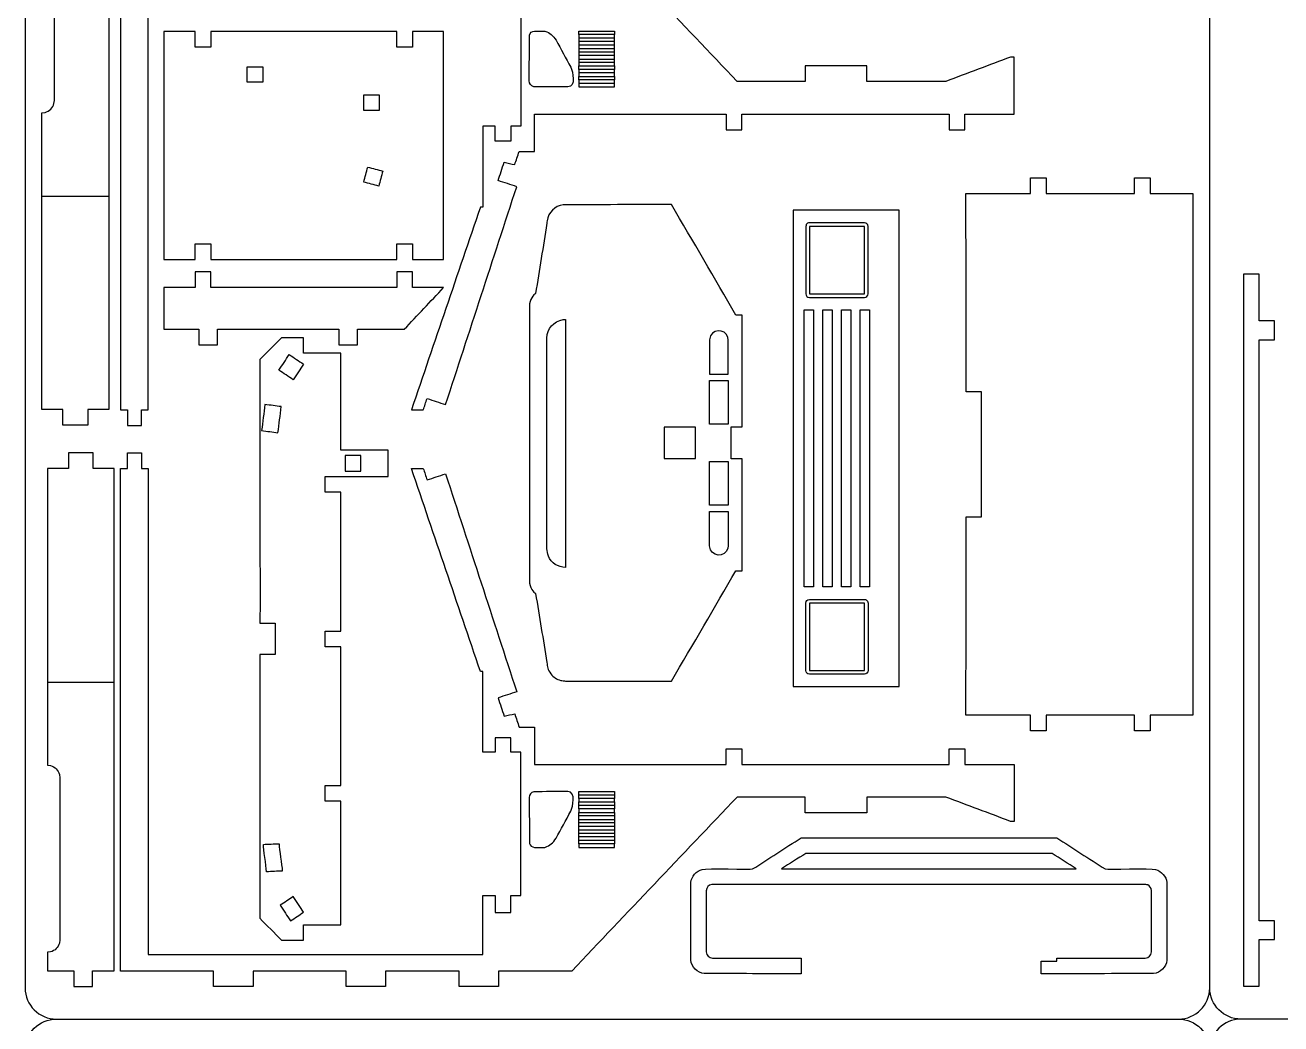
# Model space of a CAD drawing. Extents: x 363 to 933, y 152 to 732.
# Drawn here: x 362.7 to 564.1, y 441.2 to 601.4 of the extents above; entities that cross this region are included whole.
import ezdxf

# ---------------------------------------------------------------- set-up
doc = ezdxf.new("R2010")
doc.units = 0
doc.layers.get('0').update_dxf_attribs({"linetype": 'CONTINUOUS'})

msp = doc.modelspace()

# ---------------------------------------------------------------- linework, layer by layer
at = {"color": 5}
for p, q in [((362.73304, 727.00749), (362.73304, 447.00749)), ((552.73304, 447.00749), (552.73304, 727.00749)), ((552.73304, 447.00749), (552.73304, 727.00749)), ((367.73314, 442.00749), (547.73304, 442.00749)), ((367.73314, 442.00749), (547.73304, 442.00749)), ((737.73294, 442.00749), (557.73304, 442.00749)), ((737.73294, 442.00749), (557.73304, 442.00749))]:
    msp.add_line(p, q, dxfattribs=at)
at = {"color": 3}
for p, q in [((376.148302, 620.318255), (376.148302, 573.988855)), ((367.420602, 589.329755), (367.420602, 615.328855)), ((367.007302, 588.112355), (367.152702, 588.329855)), ((367.152702, 588.329855), (367.268402, 588.564455)), ((367.268402, 588.564455), (367.352502, 588.812155)), ((367.352502, 588.812155), (367.420602, 589.329755)), ((365.420702, 587.329855), (365.938302, 587.398055)), ((365.420702, 573.988855), (365.420702, 587.329855)), ((365.938302, 587.398055), (366.186002, 587.482155)), ((366.186002, 587.482155), (366.420702, 587.597855)), ((366.420702, 587.597855), (366.638202, 587.743155)), ((366.638202, 587.743155), (366.834902, 587.915655)), ((366.834902, 587.915655), (367.007302, 588.112355)), ((440.61714, 585.18879), (440.61714, 585.16459)), ((440.61714, 585.16459), (440.61714, 585.14049)), ((440.61714, 585.14049), (440.61714, 585.11629)), ((440.61714, 585.11629), (440.61714, 585.09209)), ((440.61714, 585.09209), (440.61714, 585.06799)), ((440.61714, 585.06799), (440.61714, 585.04379)), ((440.61714, 585.04379), (440.61714, 585.01959)), ((440.61714, 585.01959), (440.61714, 584.99549)), ((440.61714, 584.99549), (440.61714, 584.97129)), ((440.61714, 584.97129), (440.61714, 584.95859)), ((440.61714, 584.95859), (440.61714, 584.94709)), ((440.61714, 584.94709), (440.61714, 584.92289)), ((440.61714, 584.92289), (440.61714, 584.89879)), ((440.61714, 584.89879), (440.61714, 584.87459)), ((440.61714, 584.87459), (440.61714, 584.85039)), ((440.61714, 584.85039), (440.61714, 584.82629)), ((440.61714, 584.82629), (440.61714, 584.80209)), ((440.61714, 584.80209), (440.61714, 584.77789)), ((440.61714, 584.77789), (440.61714, 584.75379)), ((440.61714, 584.75379), (440.61714, 584.72959)), ((440.61714, 584.72959), (440.61714, 584.70539)), ((440.61714, 584.70539), (440.61714, 584.68129)), ((440.61714, 584.68129), (440.61714, 584.65709)), ((440.61714, 584.65709), (440.61714, 584.63289)), ((440.61714, 584.63289), (440.61714, 584.60879)), ((440.61714, 584.60879), (440.61714, 584.58459)), ((440.61714, 584.58459), (440.61714, 584.56039)), ((440.61714, 584.56039), (440.61714, 584.53619)), ((440.61714, 584.53619), (440.61714, 584.52089)), ((440.61714, 584.52089), (440.61714, 584.51209)), ((440.61714, 584.51209), (440.61714, 584.48789)), ((440.61714, 584.48789), (440.61714, 584.46369)), ((440.61714, 584.46369), (440.61714, 584.43959)), ((440.61714, 584.43959), (440.61714, 584.41539)), ((440.61714, 584.41539), (440.61714, 582.77019)), ((438.11714, 583.64199), (438.10744, 583.64199)), ((438.11714, 582.77019), (438.11714, 583.64199)), ((365.420702, 539.741555), (365.420702, 573.988855)), ((376.148302, 573.988855), (376.148302, 539.741555)), ((560.63834, 561.45159), (558.13844, 561.45159)), ((558.13844, 561.45159), (558.13844, 447.26889)), ((560.63834, 553.95189), (560.63834, 561.45159)), ((477.74664, 536.95849), (477.74664, 554.90759)), ((563.13824, 553.95189), (560.63834, 553.95189)), ((563.13824, 550.95199), (563.13824, 553.95189)), ((560.63834, 457.76849), (560.63834, 550.95199)), ((560.63834, 550.95199), (563.13824, 550.95199)), ((516.15164, 542.56829), (513.64914, 542.56769)), ((368.784602, 539.741555), (365.420702, 539.741555)), ((368.784602, 537.241655), (368.784602, 539.741555)), ((376.148302, 539.741555), (372.784402, 539.741555)), ((372.784402, 539.741555), (372.784402, 537.241655)), ((372.784402, 537.241655), (368.784602, 537.241655)), ((475.99674, 536.90839), (475.99674, 536.95849)), ((475.99674, 536.95849), (477.74664, 536.95849)), ((475.99674, 536.83029), (475.99674, 536.90839)), ((475.99674, 536.75219), (475.99674, 536.83029)), ((475.99674, 536.67399), (475.99674, 536.75219)), ((475.99674, 536.59589), (475.99674, 536.67399)), ((475.99674, 536.51779), (475.99674, 536.59589)), ((475.99674, 536.43969), (475.99674, 536.51779)), ((475.99674, 536.36159), (475.99674, 536.43969)), ((475.99674, 536.28339), (475.99674, 536.36159)), ((475.99674, 536.20529), (475.99674, 536.28339)), ((475.99674, 536.12719), (475.99674, 536.20529)), ((475.99674, 536.04909), (475.99674, 536.12719)), ((475.99674, 535.97089), (475.99674, 536.04909)), ((475.99674, 535.89279), (475.99674, 535.97089)), ((475.99674, 535.81469), (475.99674, 535.89279)), ((475.99674, 535.73659), (475.99674, 535.81469)), ((475.99674, 535.65849), (475.99674, 535.73659)), ((475.99674, 535.58029), (475.99674, 535.65849)), ((475.99674, 535.50219), (475.99674, 535.58029)), ((475.99674, 535.42409), (475.99674, 535.50219)), ((475.99674, 535.34599), (475.99674, 535.42409)), ((475.99674, 535.26789), (475.99674, 535.34599)), ((475.99674, 535.18969), (475.99674, 535.26789)), ((475.99674, 535.11159), (475.99674, 535.18969)), ((475.99674, 535.03349), (475.99674, 535.11159)), ((475.99674, 534.95539), (475.99674, 535.03349)), ((475.99674, 534.87729), (475.99674, 534.95539)), ((475.99674, 534.79909), (475.99674, 534.87729)), ((475.99674, 534.72099), (475.99674, 534.79909)), ((475.99674, 534.64289), (475.99674, 534.72099)), ((475.99674, 534.56479), (475.99674, 534.64289)), ((475.99674, 534.48669), (475.99674, 534.56479)), ((475.99674, 534.40859), (475.99674, 534.48669)), ((475.99674, 534.40849), (475.99674, 534.40859)), ((475.99674, 531.90869), (475.99674, 534.40849)), ((373.67384, 532.80499), (369.67404, 532.80499)), ((369.67404, 532.80499), (369.67404, 530.30509)), ((373.67384, 530.30509), (373.67384, 532.80499)), ((475.99674, 531.85849), (475.99674, 531.90869)), ((477.74664, 531.85849), (475.99674, 531.85849)), ((477.74664, 513.90949), (477.74664, 531.85849)), ((369.67404, 530.30509), (366.31014, 530.30509)), ((366.31014, 530.30509), (366.31014, 496.05779)), ((377.03774, 530.30509), (373.67384, 530.30509)), ((377.03774, 496.05779), (377.03774, 530.30509)), ((513.64894, 522.57049), (516.15164, 522.56919)), ((366.31014, 496.05779), (366.31014, 482.71679)), ((377.03774, 449.72839), (377.03774, 496.05779)), ((438.11714, 486.34079), (438.10744, 486.34079)), ((438.11714, 487.12199), (438.11714, 486.34079)), ((440.61704, 486.34079), (440.61704, 487.12189)), ((440.61704, 486.31659), (440.61704, 486.34079)), ((440.61704, 486.29249), (440.61704, 486.31659)), ((440.61704, 486.26829), (440.61704, 486.29249)), ((440.61704, 486.24649), (440.61704, 486.26829)), ((440.61704, 486.24409), (440.61704, 486.24649)), ((440.61704, 486.21999), (440.61704, 486.24409)), ((440.61704, 486.19579), (440.61704, 486.21999)), ((440.61704, 486.17159), (440.61704, 486.19579)), ((440.61704, 486.14739), (440.61704, 486.17159)), ((440.61704, 486.12329), (440.61704, 486.14739)), ((440.61704, 486.09909), (440.61704, 486.12329)), ((440.61704, 486.07489), (440.61704, 486.09909)), ((440.61704, 486.05079), (440.61704, 486.07489)), ((440.61704, 486.02659), (440.61704, 486.05079)), ((440.61704, 486.00239), (440.61704, 486.02659)), ((440.61704, 485.97829), (440.61704, 486.00239)), ((440.61704, 485.95409), (440.61704, 485.97829)), ((440.61704, 485.92989), (440.61704, 485.95409)), ((440.61704, 485.90579), (440.61704, 485.92989)), ((440.61704, 485.88159), (440.61704, 485.90579)), ((440.61704, 485.85739), (440.61704, 485.88159)), ((440.61704, 485.83329), (440.61704, 485.85739)), ((440.61704, 485.80909), (440.61704, 485.83329)), ((440.61704, 485.80889), (440.61704, 485.80909)), ((440.61704, 485.78489), (440.61704, 485.80889)), ((440.61704, 485.76069), (440.61704, 485.78489)), ((440.61704, 485.73659), (440.61704, 485.76069)), ((440.61704, 485.71239), (440.61704, 485.73659)), ((440.61704, 485.68819), (440.61704, 485.71239)), ((440.61704, 485.66409), (440.61704, 485.68819)), ((440.61704, 485.63989), (440.61704, 485.66409)), ((440.61704, 485.61569), (440.61704, 485.63989)), ((440.61704, 485.59159), (440.61704, 485.61569)), ((440.61714, 484.79399), (440.61704, 485.59159)), ((366.31014, 482.71679), (366.82774, 482.64859)), ((366.82774, 482.64859), (367.07544, 482.56449)), ((367.07544, 482.56449), (367.31014, 482.44879)), ((367.31014, 482.44879), (367.52764, 482.30349)), ((367.52764, 482.30349), (367.72434, 482.13099)), ((367.72434, 482.13099), (367.89674, 481.93429)), ((367.89674, 481.93429), (368.04214, 481.71679)), ((368.04214, 481.71679), (368.15784, 481.48219)), ((368.15784, 481.48219), (368.24194, 481.23449)), ((368.24194, 481.23449), (368.31004, 480.71689)), ((368.31004, 480.71689), (368.31004, 454.71779)), ((440.61714, 461.81619), (442.22824, 461.81629)), ((440.61714, 460.86079), (440.61714, 461.81619)), ((438.10734, 459.89119), (438.11714, 459.89119)), ((438.11714, 459.89119), (438.11714, 459.11009)), ((440.61714, 460.85379), (440.61714, 460.86079)), ((440.61714, 460.82369), (440.61714, 460.85379)), ((440.61714, 460.79359), (440.61714, 460.82369)), ((440.61714, 460.76359), (440.61714, 460.79359)), ((440.61714, 460.73349), (440.61714, 460.76359)), ((440.61714, 460.70339), (440.61714, 460.73349)), ((440.61714, 460.67329), (440.61714, 460.70339)), ((440.61714, 460.64329), (440.61714, 460.67329)), ((440.61714, 460.61319), (440.61714, 460.64329)), ((440.61714, 460.58309), (440.61714, 460.61319)), ((440.61714, 460.55299), (440.61714, 460.58309)), ((440.61714, 460.52289), (440.61714, 460.55299)), ((440.61714, 460.49289), (440.61714, 460.52289)), ((440.61714, 460.46279), (440.61714, 460.49289)), ((440.61714, 460.43269), (440.61714, 460.46279)), ((440.61714, 460.42309), (440.61714, 460.43269)), ((440.61714, 460.40259), (440.61714, 460.42309)), ((440.61714, 460.37259), (440.61714, 460.40259)), ((440.61714, 460.34249), (440.61714, 460.37259)), ((440.61714, 460.31239), (440.61714, 460.34249)), ((440.61714, 460.28229), (440.61714, 460.31239)), ((440.61714, 460.25219), (440.61714, 460.28229)), ((440.61714, 460.22219), (440.61714, 460.25219)), ((440.61714, 460.19209), (440.61714, 460.22219)), ((440.61714, 460.16199), (440.61714, 460.19209)), ((440.61714, 460.13189), (440.61714, 460.16199)), ((440.61714, 460.10189), (440.61714, 460.13189)), ((440.61714, 460.07179), (440.61714, 460.10189)), ((440.61714, 460.04169), (440.61714, 460.07179)), ((440.61714, 460.01159), (440.61714, 460.04169)), ((440.61714, 459.98549), (440.61714, 460.01159)), ((440.61714, 459.98149), (440.61714, 459.98549)), ((440.61714, 459.95149), (440.61714, 459.98149)), ((440.61714, 459.92139), (440.61714, 459.95149)), ((440.61714, 459.89129), (440.61714, 459.92139)), ((440.61714, 459.11009), (440.61714, 459.89129)), ((563.13824, 457.76849), (560.63834, 457.76849)), ((563.13824, 454.76859), (563.13824, 457.76849)), ((367.72434, 453.30369), (367.52764, 453.13119)), ((367.89674, 453.50029), (367.72434, 453.30369)), ((368.04214, 453.71789), (367.89674, 453.50029)), ((368.15784, 453.95249), (368.04214, 453.71789)), ((368.24194, 454.20019), (368.15784, 453.95249)), ((368.31004, 454.71779), (368.24194, 454.20019)), ((560.63834, 447.26889), (560.63834, 454.76859)), ((560.63834, 454.76859), (563.13824, 454.76859)), ((366.82774, 452.78599), (366.31014, 452.71789)), ((366.31014, 452.71789), (366.31014, 449.72839)), ((367.07544, 452.87009), (366.82774, 452.78599)), ((367.31014, 452.98579), (367.07544, 452.87009)), ((367.52764, 453.13119), (367.31014, 452.98579)), ((366.31014, 449.72839), (370.53794, 449.72839)), ((370.53794, 449.72839), (370.53794, 447.22849)), ((373.53784, 449.72839), (377.03774, 449.72839)), ((373.53784, 447.22849), (373.53784, 449.72839)), ((370.53794, 447.22849), (373.53784, 447.22849)), ((558.13844, 447.26889), (560.63834, 447.26889))]:
    msp.add_line(p, q, dxfattribs=at)
at = {"color": 0}
for p, q in [((365.420702, 573.988855), (376.148302, 573.988855)), ((366.31014, 496.05779), (377.03774, 496.05779))]:
    msp.add_line(p, q, dxfattribs=at)
at = {"color": 7}
for p, q in [((470.25394, 536.90759), (465.25394, 536.90759)), ((465.25394, 536.90759), (465.25394, 531.90759)), ((470.25394, 531.90759), (470.25394, 536.90759)), ((465.25394, 531.90759), (470.25394, 531.90759))]:
    msp.add_line(p, q, dxfattribs=at)
at = {"color": 3}
for points in [[(378.03764, 620.26339), (378.03764, 593.40149), (378.03764, 566.53959), (378.03774, 539.67769)], [(476.91954, 592.37229), (468.08714, 601.66939), (459.25464, 610.96639), (450.42234, 620.26349)], [(382.49254, 539.67769), (382.49244, 565.66539), (382.49254, 591.65309), (382.49254, 617.64069)], [(442.22824, 608.16649), (442.22814, 600.50729), (442.22824, 592.84809), (442.22824, 585.18879)], [(390.00154, 600.35179), (388.33494, 600.35179), (386.66834, 600.35179), (385.00174, 600.35179)], [(385.00174, 600.35179), (385.00174, 588.17129), (385.00174, 575.99079), (385.00174, 563.81029)], [(390.00154, 597.85189), (390.00154, 598.68519), (390.00154, 599.51849), (390.00154, 600.35179)], [(422.35084, 600.35179), (412.40104, 600.35179), (402.45124, 600.35179), (392.50144, 600.35179)], [(392.50144, 600.35179), (392.50144, 599.51849), (392.50144, 598.68519), (392.50144, 597.85189)], [(422.35084, 597.85189), (422.35084, 598.68519), (422.35084, 599.51849), (422.35084, 600.35179)], [(429.85044, 600.35179), (428.18384, 600.35179), (426.51734, 600.35179), (424.85074, 600.35179)], [(424.85074, 600.35179), (424.85074, 599.51849), (424.85074, 598.68519), (424.85074, 597.85189)], [(429.85044, 563.81029), (429.85044, 575.99079), (429.85044, 588.17129), (429.85044, 600.35179)], [(392.50144, 597.85189), (391.66814, 597.85189), (390.83484, 597.85189), (390.00154, 597.85189)], [(424.85074, 597.85189), (424.01744, 597.85189), (423.18414, 597.85189), (422.35084, 597.85189)], [(520.80474, 596.27329), (517.33734, 594.97299), (513.86984, 593.67259), (510.40234, 592.37229)], [(521.38704, 596.27329), (521.19294, 596.27329), (520.99884, 596.27339), (520.80474, 596.27329)], [(521.38724, 587.12859), (521.38714, 590.17689), (521.38704, 593.22509), (521.38704, 596.27329)], [(497.76204, 594.88209), (494.45304, 594.88199), (491.14424, 594.88209), (487.83524, 594.88199)], [(487.83524, 594.88199), (487.83524, 594.04549), (487.83524, 593.20879), (487.83524, 592.37229)], [(497.76204, 592.37229), (497.76204, 593.20889), (497.76194, 594.04549), (497.76204, 594.88209)], [(487.83524, 592.37229), (484.19684, 592.37229), (480.55804, 592.37229), (476.91954, 592.37229)], [(510.40234, 592.37229), (506.18904, 592.37229), (501.97554, 592.37239), (497.76204, 592.37229)], [(444.45334, 587.12839), (454.69824, 587.12839), (464.94324, 587.12849), (475.18804, 587.12839)], [(444.45334, 581.13849), (444.45334, 583.13519), (444.45334, 585.13179), (444.45334, 587.12839)], [(475.18804, 587.12839), (475.18804, 586.29509), (475.18804, 585.46189), (475.18804, 584.62859)], [(477.69774, 584.62859), (477.69774, 585.46189), (477.69774, 586.29519), (477.69774, 587.12849)], [(477.69774, 587.12849), (488.77194, 587.12849), (499.84634, 587.12839), (510.92064, 587.12839)], [(510.92064, 587.12839), (510.92064, 586.29509), (510.92064, 585.46189), (510.92074, 584.62859)], [(513.43034, 584.62859), (513.43044, 585.46189), (513.43044, 586.29519), (513.43054, 587.12859)], [(513.43054, 587.12859), (516.08274, 587.12849), (518.73504, 587.12859), (521.38724, 587.12859)], [(436.13284, 585.18879), (436.13284, 580.86409), (436.13274, 576.53949), (436.13284, 572.21479)], [(438.10734, 585.18889), (437.44914, 585.18879), (436.79104, 585.18879), (436.13284, 585.18879)], [(438.10744, 583.64199), (438.10744, 584.15759), (438.10734, 584.67319), (438.10734, 585.18889)], [(442.22824, 585.18879), (441.69124, 585.18889), (441.15414, 585.18879), (440.61714, 585.18879)], [(475.18804, 584.62859), (476.02454, 584.62859), (476.86124, 584.62859), (477.69774, 584.62859)], [(510.92074, 584.62859), (511.75724, 584.62859), (512.59384, 584.62859), (513.43034, 584.62859)], [(440.61714, 582.77019), (439.78374, 582.77019), (438.95044, 582.77019), (438.11714, 582.77019)], [(441.26474, 579.02069), (441.49824, 579.72659), (441.73174, 580.43259), (441.96524, 581.13859)], [(441.96524, 581.13859), (442.79464, 581.13859), (443.62394, 581.13849), (444.45334, 581.13849)], [(438.59714, 576.46209), (438.91684, 577.44179), (439.23644, 578.42139), (439.55604, 579.40119)], [(439.55604, 579.40119), (440.12554, 579.27429), (440.69524, 579.14749), (441.26474, 579.02069)], [(441.58834, 575.48629), (440.59124, 575.81159), (439.59424, 576.13679), (438.59714, 576.46209)], [(523.99704, 574.41329), (523.99704, 575.24659), (523.99704, 576.07989), (523.99704, 576.91319)], [(523.99704, 576.91319), (524.83034, 576.91319), (525.66364, 576.91319), (526.49694, 576.91319)], [(526.49694, 576.91319), (526.49694, 576.07989), (526.49694, 575.24659), (526.49694, 574.41329)], [(540.68404, 574.41329), (540.68404, 575.24659), (540.68404, 576.07989), (540.68404, 576.91319)], [(540.68404, 576.91319), (541.51734, 576.91319), (542.35064, 576.91319), (543.18394, 576.91319)], [(543.18394, 576.91319), (543.18394, 576.07989), (543.18394, 575.24659), (543.18394, 574.41329)], [(430.17884, 540.54589), (433.98194, 552.19259), (437.78524, 563.83949), (441.58834, 575.48629)], [(513.63734, 574.41169), (517.09054, 574.41219), (520.54384, 574.41279), (523.99704, 574.41329)], [(513.64914, 542.56769), (513.64764, 552.76709), (513.64384, 563.17229), (513.63734, 574.41169)], [(526.49694, 574.41329), (531.22594, 574.41329), (535.95504, 574.41329), (540.68404, 574.41329)], [(543.18394, 574.41329), (545.46514, 574.41329), (547.74634, 574.41329), (550.02754, 574.41329)], [(550.02754, 574.41329), (550.02754, 546.52049), (550.02744, 518.62779), (550.02744, 490.73499)], [(435.74674, 572.21479), (432.06124, 561.36909), (428.37594, 550.52349), (424.69044, 539.67779)], [(436.13284, 572.21479), (436.00404, 572.21489), (435.87544, 572.21479), (435.74674, 572.21479)], [(449.03314, 572.59069), (447.69984, 572.41519), (446.62624, 571.34119), (446.45054, 570.00799)], [(466.41274, 572.61629), (460.61954, 572.60779), (454.82634, 572.59919), (449.03314, 572.59069)], [(476.74664, 554.90759), (473.30214, 560.81049), (469.85734, 566.71339), (466.41274, 572.61629)], [(446.45054, 570.00799), (446.44194, 569.87749), (446.43344, 569.74699), (446.42484, 569.61649)], [(485.92734, 571.73209), (485.92734, 546.26019), (485.92734, 520.78839), (485.92734, 495.31649)], [(502.91544, 571.73209), (497.25264, 571.73209), (491.59004, 571.73209), (485.92734, 571.73209)], [(502.91544, 495.31649), (502.91544, 520.78839), (502.91544, 546.26019), (502.91544, 571.73209)], [(446.42484, 569.61649), (445.81924, 565.86889), (445.21374, 562.12139), (444.60814, 558.37379)], [(390.00154, 563.81029), (390.00154, 564.64359), (390.00154, 565.47679), (390.00154, 566.31009)], [(390.00154, 566.31009), (390.83484, 566.31009), (391.66804, 566.31009), (392.50134, 566.31009)], [(392.50134, 566.31009), (392.50134, 565.47679), (392.50134, 564.64359), (392.50134, 563.81029)], [(422.35084, 563.81029), (422.35084, 564.64359), (422.35084, 565.47679), (422.35084, 566.31009)], [(422.35084, 566.31009), (423.18414, 566.31009), (424.01744, 566.31009), (424.85074, 566.31009)], [(424.85074, 566.31009), (424.85074, 565.47679), (424.85074, 564.64359), (424.85074, 563.81029)], [(385.00174, 563.81029), (386.66834, 563.81029), (388.33494, 563.81029), (390.00154, 563.81029)], [(392.50134, 563.81029), (402.45114, 563.81029), (412.40104, 563.81029), (422.35084, 563.81029)], [(424.85074, 563.81029), (426.51734, 563.81029), (428.18384, 563.81029), (429.85044, 563.81029)], [(392.50114, 561.81029), (391.66784, 561.81029), (390.83454, 561.81029), (390.00124, 561.81029)], [(390.00124, 561.81029), (390.00124, 560.97699), (390.00124, 560.14369), (390.00124, 559.31039)], [(392.50114, 559.31039), (392.50114, 560.14369), (392.50114, 560.97699), (392.50114, 561.81029)], [(424.85044, 561.81029), (424.01714, 561.81029), (423.18384, 561.81029), (422.35054, 561.81029)], [(422.35054, 561.81029), (422.35054, 560.97699), (422.35054, 560.14369), (422.35054, 559.31039)], [(424.85044, 559.31039), (424.85044, 560.14369), (424.85044, 560.97699), (424.85044, 561.81029)], [(390.00124, 559.31039), (388.33464, 559.31039), (386.66804, 559.31039), (385.00144, 559.31039)], [(385.00144, 559.31039), (385.00144, 557.07849), (385.00144, 554.84669), (385.00144, 552.61479)], [(422.35054, 559.31039), (412.40074, 559.31039), (402.45094, 559.31039), (392.50114, 559.31039)], [(423.54714, 552.61479), (425.64824, 554.84669), (427.74934, 557.07849), (429.85044, 559.31039)], [(429.85044, 559.31039), (428.18374, 559.31039), (426.51714, 559.31039), (424.85044, 559.31039)], [(444.60814, 558.37379), (444.60794, 558.37349), (443.75604, 557.73769), (443.65114, 556.71629)], [(443.65114, 556.71629), (443.65144, 541.77199), (443.65184, 526.82759), (443.65214, 511.88329)], [(477.74664, 554.90759), (477.41344, 554.90759), (477.07994, 554.90759), (476.74664, 554.90759)], [(385.00144, 552.61479), (386.86644, 552.61479), (388.73154, 552.61479), (390.59654, 552.61479)], [(390.59654, 552.61479), (390.59654, 551.78149), (390.59654, 550.94829), (390.59654, 550.11499)], [(393.59634, 550.11499), (393.59634, 550.94829), (393.59634, 551.78149), (393.59634, 552.61479)], [(393.59634, 552.61479), (400.08364, 552.61479), (406.57104, 552.61479), (413.05834, 552.61479)], [(413.05834, 552.61479), (413.05834, 551.78149), (413.05834, 550.94829), (413.05834, 550.11499)], [(416.05814, 550.11499), (416.05814, 550.94829), (416.05814, 551.78149), (416.05814, 552.61479)], [(416.05814, 552.61479), (418.55444, 552.61479), (421.05084, 552.61479), (423.54714, 552.61479)], [(390.59654, 550.11499), (391.59644, 550.11499), (392.59644, 550.11499), (393.59634, 550.11499)], [(403.87954, 551.27359), (402.71234, 550.10919), (401.54524, 548.94469), (400.37814, 547.78029)], [(407.36574, 551.27359), (406.20364, 551.27359), (405.04154, 551.27359), (403.87954, 551.27359)], [(407.36574, 548.79559), (407.36574, 549.62159), (407.36574, 550.44759), (407.36574, 551.27359)], [(413.05834, 550.11499), (414.05824, 550.11499), (415.05824, 550.11499), (416.05814, 550.11499)], [(413.37524, 548.79559), (411.37204, 548.79559), (409.36884, 548.79559), (407.36574, 548.79559)], [(413.37524, 533.23489), (413.37524, 538.55509), (413.37524, 543.47539), (413.37524, 548.79559)], [(400.37814, 547.78029), (400.38924, 534.35659), (400.40034, 520.93279), (400.41154, 507.50909)], [(516.15164, 522.56919), (516.15164, 529.23559), (516.15164, 535.90189), (516.15164, 542.56829)], [(426.59584, 539.67779), (426.79604, 540.29159), (426.99634, 540.90519), (427.19654, 541.51889)], [(427.19654, 541.51889), (428.19074, 541.19459), (429.18474, 540.87019), (430.17884, 540.54589)], [(378.03774, 539.67769), (378.40894, 539.67769), (378.78014, 539.67769), (379.15134, 539.67779)], [(379.15134, 539.67779), (379.15134, 538.84119), (379.15144, 538.00459), (379.15144, 537.16799)], [(381.37884, 537.16809), (381.37884, 538.00459), (381.37884, 538.84129), (381.37884, 539.67779)], [(381.37884, 539.67779), (381.75014, 539.67779), (382.12124, 539.67769), (382.49254, 539.67769)], [(424.69044, 539.67779), (425.32554, 539.67779), (425.96074, 539.67779), (426.59584, 539.67779)], [(379.15144, 537.16799), (379.89394, 537.16799), (380.63634, 537.16799), (381.37884, 537.16809)], [(379.15134, 530.30499), (379.15134, 531.14159), (379.15144, 531.97819), (379.15144, 532.81479)], [(379.15144, 532.81479), (379.89394, 532.81479), (380.63634, 532.81479), (381.37884, 532.81469)], [(381.37884, 532.81469), (381.37884, 531.97819), (381.37884, 531.14149), (381.37884, 530.30499)], [(420.98814, 533.23489), (418.45054, 533.23489), (415.91284, 533.23489), (413.37524, 533.23489)], [(420.98814, 529.00179), (420.98814, 530.27949), (420.98814, 531.95719), (420.98814, 533.23489)], [(378.03764, 449.71939), (378.03764, 476.58129), (378.03764, 503.44319), (378.03774, 530.30509)], [(378.03774, 530.30509), (378.40894, 530.30509), (378.78014, 530.30509), (379.15134, 530.30499)], [(381.37884, 530.30499), (381.75014, 530.30499), (382.12124, 530.30509), (382.49254, 530.30509)], [(382.49254, 530.30509), (382.49244, 504.31739), (382.49254, 478.32969), (382.49254, 452.34209)], [(435.74674, 497.76799), (432.06124, 508.61369), (428.37594, 519.45929), (424.69044, 530.30499)], [(424.69044, 530.30499), (425.32554, 530.30499), (425.96074, 530.30499), (426.59584, 530.30499)], [(426.59584, 530.30499), (426.79604, 529.69119), (426.99634, 529.07759), (427.19654, 528.46389)], [(410.86564, 526.49209), (410.86564, 527.32869), (410.86564, 528.16519), (410.86564, 529.00179)], [(410.86564, 529.00179), (414.23984, 529.00179), (417.61394, 529.00179), (420.98814, 529.00179)], [(427.19654, 528.46389), (428.19074, 528.78819), (429.18474, 529.11259), (430.17884, 529.43689)], [(430.17884, 529.43689), (433.98194, 517.79019), (437.78524, 506.14329), (441.58834, 494.49649)], [(413.37524, 526.49209), (412.53864, 526.49209), (411.70224, 526.49209), (410.86564, 526.49209)], [(413.37524, 504.22559), (413.37524, 511.64779), (413.37524, 519.06989), (413.37524, 526.49209)], [(513.63734, 490.73659), (513.64344, 501.97249), (513.64734, 512.37469), (513.64894, 522.57049)], [(466.41274, 496.20079), (469.85734, 502.10369), (473.30214, 508.00659), (476.74664, 513.90949)], [(476.74664, 513.90949), (477.07994, 513.90949), (477.41344, 513.90949), (477.74664, 513.90949)], [(443.65214, 511.88329), (443.75714, 510.86189), (444.60854, 510.22659), (444.60874, 510.22629)], [(444.60874, 510.22629), (445.21414, 506.55109), (445.81944, 502.87579), (446.42484, 499.20059)], [(400.41154, 507.50909), (400.39944, 506.83289), (400.38724, 506.15669), (400.37514, 505.48049)], [(400.37514, 505.48049), (401.20134, 505.48049), (402.02744, 505.48049), (402.85374, 505.48049)], [(402.85374, 505.48049), (402.85374, 503.80729), (402.85374, 502.13419), (402.85374, 500.46099)], [(410.86564, 501.71589), (410.86564, 502.55249), (410.86564, 503.38899), (410.86564, 504.22559)], [(410.86564, 504.22559), (411.70224, 504.22559), (412.53864, 504.22559), (413.37524, 504.22559)], [(413.37524, 501.71589), (412.53864, 501.71589), (411.70224, 501.71589), (410.86564, 501.71589)], [(413.37524, 479.44919), (413.37524, 486.87139), (413.37524, 494.29369), (413.37524, 501.71589)], [(400.37514, 500.46099), (400.37124, 486.36469), (400.36744, 472.26849), (400.36354, 458.17219)], [(402.85374, 500.46099), (402.02744, 500.46099), (401.20134, 500.46099), (400.37514, 500.46099)], [(436.13284, 497.76799), (436.00404, 497.76789), (435.87544, 497.76799), (435.74674, 497.76799)], [(436.13284, 484.79399), (436.13284, 489.11869), (436.13274, 493.44329), (436.13284, 497.76799)], [(446.42484, 499.20059), (446.50494, 498.50329), (446.54134, 498.03029), (447.04474, 497.37439)], [(447.04474, 497.37439), (447.48834, 496.79639), (447.98934, 496.52659), (448.64834, 496.30299)], [(448.64834, 496.30299), (448.90714, 496.26889), (449.16594, 496.23489), (449.42474, 496.20079)], [(449.42474, 496.20079), (455.08744, 496.20079), (460.75004, 496.20079), (466.41274, 496.20079)], [(441.58834, 494.49649), (440.59124, 494.17119), (439.59424, 493.84599), (438.59714, 493.52069)], [(438.59714, 493.52069), (438.91684, 492.54099), (439.23644, 491.56139), (439.55604, 490.58159)], [(485.92734, 495.31649), (491.59004, 495.31649), (497.25264, 495.31649), (502.91544, 495.31649)], [(439.55604, 490.58159), (440.12554, 490.70849), (440.69524, 490.83529), (441.26474, 490.96209)], [(441.26474, 490.96209), (441.49824, 490.25619), (441.73174, 489.55019), (441.96524, 488.84419)], [(523.99704, 490.73499), (520.54384, 490.73549), (517.09054, 490.73609), (513.63734, 490.73659)], [(523.99704, 488.23509), (523.99704, 489.06839), (523.99704, 489.90169), (523.99704, 490.73499)], [(540.68404, 490.73499), (535.95504, 490.73499), (531.22594, 490.73499), (526.49694, 490.73499)], [(526.49694, 490.73499), (526.49694, 489.90169), (526.49694, 489.06839), (526.49694, 488.23509)], [(540.68404, 488.23509), (540.68404, 489.06839), (540.68404, 489.90169), (540.68404, 490.73499)], [(550.02744, 490.73499), (547.74624, 490.73499), (545.46514, 490.73499), (543.18394, 490.73499)], [(543.18394, 490.73499), (543.18394, 489.90169), (543.18394, 489.06839), (543.18394, 488.23509)], [(441.96524, 488.84419), (442.79464, 488.84419), (443.62394, 488.84429), (444.45334, 488.84429)], [(444.45334, 488.84429), (444.45334, 486.84759), (444.45334, 484.85099), (444.45334, 482.85439)], [(526.49694, 488.23509), (525.66364, 488.23509), (524.83034, 488.23509), (523.99704, 488.23509)], [(543.18394, 488.23509), (542.35064, 488.23509), (541.51734, 488.23509), (540.68404, 488.23509)], [(438.10744, 486.34079), (438.10744, 485.82519), (438.10734, 485.30959), (438.10734, 484.79389)], [(440.61704, 487.12189), (439.78364, 487.12199), (438.95044, 487.12199), (438.11714, 487.12199)], [(438.10734, 484.79389), (437.44914, 484.79399), (436.79104, 484.79399), (436.13284, 484.79399)], [(442.22824, 484.79399), (441.69124, 484.79389), (441.15414, 484.79399), (440.61714, 484.79399)], [(442.22824, 461.81629), (442.22814, 469.47549), (442.22824, 477.13469), (442.22824, 484.79399)], [(475.18804, 482.85439), (475.18804, 483.68769), (475.18804, 484.52089), (475.18804, 485.35419)], [(475.18804, 485.35419), (476.02454, 485.35419), (476.86124, 485.35419), (477.69774, 485.35419)], [(477.69774, 485.35419), (477.69774, 484.52089), (477.69774, 483.68759), (477.69774, 482.85429)], [(510.92064, 482.85439), (510.92064, 483.68769), (510.92064, 484.52089), (510.92074, 485.35419)], [(510.92074, 485.35419), (511.75724, 485.35419), (512.59384, 485.35419), (513.43034, 485.35419)], [(513.43034, 485.35419), (513.43044, 484.52089), (513.43044, 483.68759), (513.43054, 482.85419)], [(444.45334, 482.85439), (454.69824, 482.85439), (464.94324, 482.85429), (475.18804, 482.85439)], [(477.69774, 482.85429), (488.77194, 482.85429), (499.84634, 482.85439), (510.92064, 482.85439)], [(513.43054, 482.85419), (516.08274, 482.85429), (518.73504, 482.85419), (521.38724, 482.85419)], [(521.38724, 482.85419), (521.38714, 479.80589), (521.38704, 476.75769), (521.38704, 473.70949)], [(410.86564, 476.93949), (410.86564, 477.77609), (410.86564, 478.61259), (410.86564, 479.44919)], [(410.86564, 479.44919), (411.70224, 479.44919), (412.53864, 479.44919), (413.37524, 479.44919)], [(476.91954, 477.61049), (468.08714, 468.31339), (459.25464, 459.01639), (450.42234, 449.71929)], [(487.83524, 477.61049), (484.19684, 477.61049), (480.55804, 477.61049), (476.91954, 477.61049)], [(487.83524, 475.10079), (487.83524, 475.93729), (487.83524, 476.77399), (487.83524, 477.61049)], [(497.76204, 477.61049), (497.76204, 476.77389), (497.76194, 475.93729), (497.76204, 475.10069)], [(510.40234, 477.61049), (506.18904, 477.61049), (501.97554, 477.61039), (497.76204, 477.61049)], [(520.80474, 473.70949), (517.33734, 475.00979), (513.86984, 476.31019), (510.40234, 477.61049)], [(413.37524, 476.93949), (412.53864, 476.93949), (411.70224, 476.93949), (410.86564, 476.93949)], [(413.37524, 457.14239), (413.37524, 463.74139), (413.37524, 470.34049), (413.37524, 476.93949)], [(497.76204, 475.10069), (494.45304, 475.10079), (491.14424, 475.10069), (487.83524, 475.10079)], [(521.38704, 473.70949), (521.19294, 473.70949), (520.99884, 473.70939), (520.80474, 473.70949)], [(479.42324, 466.07679), (482.01244, 467.74339), (484.60164, 469.40999), (487.19084, 471.07659)], [(487.19084, 471.07659), (500.85684, 471.07659), (514.52294, 471.07659), (528.18894, 471.07659)], [(528.18894, 471.07659), (530.77814, 469.40999), (533.36724, 467.74339), (535.95644, 466.07679)], [(469.50344, 463.92459), (469.63604, 464.92489), (470.38594, 465.72519), (471.33494, 466.01299)], [(471.33494, 466.01299), (471.97364, 466.20669), (479.11474, 465.98619), (479.42324, 466.07679)], [(535.95644, 466.07679), (536.26494, 465.98619), (543.40594, 466.20669), (544.04474, 466.01299)], [(544.04474, 466.01299), (544.99954, 465.72339), (545.77314, 464.87429), (545.87624, 463.92459)], [(469.50344, 451.45389), (469.50344, 455.61079), (469.50344, 459.76769), (469.50344, 463.92459)], [(472.87444, 463.57689), (472.35174, 463.52559), (472.03324, 463.11959), (471.98194, 462.59839)], [(542.50534, 463.57689), (519.29504, 463.57689), (496.08474, 463.57689), (472.87444, 463.57689)], [(542.78044, 463.52219), (542.68874, 463.54039), (542.59704, 463.55869), (542.50534, 463.57689)], [(543.39774, 462.59839), (543.34484, 463.13549), (543.13934, 463.28249), (542.78044, 463.52219)], [(545.87624, 463.92459), (545.87624, 459.76769), (545.87624, 455.61079), (545.87624, 451.45389)], [(436.13274, 461.81619), (436.79094, 461.81629), (437.44914, 461.81619), (438.10734, 461.81619)], [(436.13274, 452.34199), (436.13274, 455.50009), (436.13274, 458.65819), (436.13274, 461.81619)], [(438.10734, 461.81619), (438.10734, 461.17459), (438.10734, 460.53289), (438.10734, 459.89119)], [(471.98194, 462.59839), (471.98194, 459.32569), (471.98194, 456.05289), (471.98194, 452.78019)], [(543.39774, 452.78019), (543.39774, 456.05289), (543.39774, 459.32569), (543.39774, 462.59839)], [(400.36354, 458.17219), (401.53254, 457.00299), (402.70144, 455.83369), (403.87054, 454.66449)], [(438.11714, 459.11009), (438.95044, 459.11009), (439.78374, 459.11009), (440.61714, 459.11009)], [(407.36574, 454.66449), (407.36574, 455.49049), (407.36574, 456.31639), (407.36574, 457.14239)], [(407.36574, 457.14239), (409.36884, 457.14239), (411.37204, 457.14239), (413.37524, 457.14239)], [(403.87054, 454.66449), (405.03564, 454.66449), (406.20064, 454.66449), (407.36574, 454.66449)], [(382.49254, 452.34209), (400.37254, 452.34209), (418.25264, 452.34209), (436.13274, 452.34199)], [(471.65564, 449.30169), (470.55564, 449.44719), (469.61684, 450.40169), (469.50344, 451.45389)], [(471.98194, 452.78019), (472.05834, 452.19989), (472.39104, 451.81899), (472.98194, 451.78019)], [(472.98194, 451.78019), (477.71824, 451.78019), (482.45454, 451.78019), (487.19084, 451.78019)], [(487.19084, 451.78019), (487.19084, 450.94789), (487.19084, 450.11559), (487.19084, 449.28329)], [(525.68904, 449.28029), (525.68904, 449.94689), (525.68904, 450.61369), (525.68904, 451.28019)], [(525.68904, 451.28019), (526.52234, 451.28019), (527.35564, 451.28019), (528.18894, 451.28019)], [(528.18894, 451.28019), (528.18894, 451.44689), (528.18894, 451.61349), (528.18894, 451.78019)], [(528.18894, 451.78019), (532.92524, 451.78019), (537.66154, 451.78019), (542.39784, 451.78019)], [(542.39784, 451.78019), (542.98774, 451.83839), (543.33964, 452.19029), (543.39774, 452.78019)], [(545.87624, 451.45389), (545.73264, 450.37079), (544.80674, 449.44489), (543.72404, 449.30169)], [(392.97024, 449.71929), (387.99274, 449.71929), (383.01514, 449.71939), (378.03764, 449.71939)], [(392.97024, 447.20969), (392.97024, 448.04619), (392.97044, 448.88279), (392.97024, 449.71929)], [(414.22984, 449.71939), (409.25224, 449.71939), (404.27484, 449.71939), (399.29714, 449.71929)], [(399.29714, 449.71929), (399.29714, 448.88279), (399.29724, 448.04619), (399.29724, 447.20959)], [(414.22994, 447.20969), (414.22994, 448.04619), (414.22984, 448.88279), (414.22984, 449.71939)], [(432.32604, 449.71929), (428.40304, 449.71939), (424.48004, 449.71929), (420.55694, 449.71929)], [(420.55694, 449.71929), (420.55694, 448.88279), (420.55694, 448.04609), (420.55694, 447.20959)], [(432.32604, 447.20959), (432.32604, 448.04609), (432.32614, 448.88279), (432.32604, 449.71929)], [(450.42234, 449.71929), (446.49924, 449.71929), (442.57624, 449.71929), (438.65314, 449.71929)], [(438.65314, 449.71929), (438.65314, 448.88269), (438.65314, 448.04619), (438.65314, 447.20959)], [(487.19084, 449.28329), (482.01244, 449.28939), (476.83404, 449.29559), (471.65564, 449.30169)], [(543.72404, 449.30169), (537.71234, 449.29459), (531.70074, 449.28739), (525.68904, 449.28029)], [(399.29724, 447.20959), (397.18824, 447.20959), (395.07924, 447.20969), (392.97024, 447.20969)], [(420.55694, 447.20959), (418.44784, 447.20959), (416.33894, 447.20959), (414.22994, 447.20969)], [(438.65314, 447.20959), (436.54414, 447.20969), (434.43504, 447.20959), (432.32604, 447.20959)]]:
    msp.add_open_spline(points, degree=3, dxfattribs=at)
at = {"color": 0}
for points in [[(443.62054, 599.79519), (443.70914, 600.17459), (444.05034, 600.40869), (444.45474, 600.43519)], [(444.45474, 600.43519), (445.00434, 600.43519), (445.55394, 600.43519), (446.10354, 600.43519)], [(446.10354, 600.43519), (446.93654, 600.15659), (447.41614, 599.73679), (447.89054, 598.98199)], [(451.56764, 599.87569), (451.56774, 600.06219), (451.56774, 600.24869), (451.56774, 600.43519)], [(451.56774, 600.43519), (453.46404, 600.43519), (455.36014, 600.43519), (457.25644, 600.43519)], [(457.25644, 600.43519), (457.25644, 600.24869), (457.25644, 600.06219), (457.25644, 599.87579)], [(443.59104, 592.46479), (443.60084, 594.90829), (443.61074, 597.35169), (443.62054, 599.79519)], [(447.89054, 598.98199), (448.67184, 597.53689), (449.45334, 596.09179), (450.23474, 594.64669)], [(457.25644, 599.87579), (455.36024, 599.87569), (453.46394, 599.87579), (451.56764, 599.87569)], [(451.56764, 599.87569), (451.56774, 599.68929), (451.56764, 599.50269), (451.56774, 599.31629)], [(457.25644, 599.31619), (455.36024, 599.31629), (453.46394, 599.31619), (451.56774, 599.31629)], [(451.56774, 599.31629), (451.56774, 599.12979), (451.56774, 598.94329), (451.56774, 598.75679)], [(457.25644, 598.75679), (455.36024, 598.75679), (453.46394, 598.75679), (451.56774, 598.75679)], [(451.56774, 598.75679), (451.56774, 598.57029), (451.56774, 598.38379), (451.56774, 598.19739)], [(457.25644, 598.19729), (455.36014, 598.19739), (453.46404, 598.19729), (451.56774, 598.19739)], [(451.56774, 598.19739), (451.56774, 598.01079), (451.56774, 597.82439), (451.56774, 597.63789)], [(457.25644, 597.63789), (457.25634, 597.82439), (457.25644, 598.01089), (457.25644, 598.19729)], [(457.25644, 599.31619), (457.25644, 599.50279), (457.25644, 599.68919), (457.25644, 599.87579)], [(457.25644, 598.75679), (457.25644, 598.94329), (457.25654, 599.12979), (457.25644, 599.31619)], [(457.25644, 598.19729), (457.25644, 598.38389), (457.25644, 598.57029), (457.25644, 598.75679)], [(451.56774, 597.63789), (451.56784, 597.45139), (451.56774, 597.26489), (451.56774, 597.07839)], [(451.56774, 597.63789), (453.46404, 597.63789), (455.36014, 597.63789), (457.25644, 597.63789)], [(457.25644, 597.07849), (455.36024, 597.07839), (453.46404, 597.07849), (451.56774, 597.07839)], [(451.56774, 597.07839), (451.56774, 596.89199), (451.56774, 596.70549), (451.56774, 596.51899)], [(451.56774, 596.51899), (451.56774, 596.33249), (451.56774, 596.14609), (451.56774, 595.95949)], [(457.25644, 596.51899), (455.36024, 596.51899), (453.46394, 596.51899), (451.56774, 596.51899)], [(457.25644, 597.07849), (457.25644, 597.26489), (457.25644, 597.45149), (457.25644, 597.63789)], [(457.25644, 596.51899), (457.25644, 596.70549), (457.25644, 596.89199), (457.25644, 597.07849)], [(457.25654, 595.95959), (457.25644, 596.14599), (457.25654, 596.33249), (457.25644, 596.51899)], [(450.23474, 594.64669), (450.59814, 593.92179), (451.13304, 591.52399), (449.77774, 591.48379)], [(451.56774, 595.95949), (453.46394, 595.95959), (455.36024, 595.95949), (457.25654, 595.95959)], [(451.56774, 595.95949), (451.56774, 595.77309), (451.56774, 595.58649), (451.56774, 595.40009)], [(451.56774, 595.40009), (451.56774, 595.21359), (451.56774, 595.02709), (451.56774, 594.84059)], [(457.25644, 595.40009), (455.36014, 595.40009), (453.46404, 595.40009), (451.56774, 595.40009)], [(451.56784, 594.28119), (451.56774, 594.46759), (451.56784, 594.65409), (451.56774, 594.84059)], [(451.56774, 594.84059), (453.46404, 594.84059), (455.36014, 594.84059), (457.25644, 594.84059)], [(451.56784, 594.28119), (451.56774, 594.09459), (451.56774, 593.90819), (451.56774, 593.72169)], [(457.25644, 594.28109), (455.36024, 594.28119), (453.46404, 594.28109), (451.56784, 594.28119)], [(457.25644, 594.84059), (457.25634, 595.02709), (457.25644, 595.21359), (457.25644, 595.40009)], [(457.25644, 595.40009), (457.25644, 595.58659), (457.25644, 595.77299), (457.25654, 595.95959)], [(457.25644, 594.84059), (457.25644, 594.65409), (457.25644, 594.46769), (457.25644, 594.28109)], [(457.25644, 593.72169), (457.25644, 593.90819), (457.25644, 594.09469), (457.25644, 594.28109)], [(444.31814, 591.51739), (443.88724, 591.61789), (443.62114, 592.00549), (443.59104, 592.46479)], [(451.56774, 593.72169), (451.56774, 593.53519), (451.56764, 593.34869), (451.56774, 593.16229)], [(457.25644, 593.72169), (455.36024, 593.72169), (453.46394, 593.72169), (451.56774, 593.72169)], [(451.56774, 592.60269), (451.56774, 592.78929), (451.56774, 592.97569), (451.56774, 593.16229)], [(451.56774, 593.16229), (453.46394, 593.16219), (455.36024, 593.16229), (457.25644, 593.16219)], [(457.25644, 592.60279), (455.36014, 592.60279), (453.46404, 592.60279), (451.56774, 592.60269)], [(451.56774, 592.60269), (451.56784, 592.41629), (451.56774, 592.22979), (451.56774, 592.04329)], [(457.25644, 592.04329), (457.25634, 592.22979), (457.25644, 592.41629), (457.25644, 592.60279)], [(457.25644, 593.16219), (457.25644, 593.34869), (457.25654, 593.53519), (457.25644, 593.72169)], [(457.25644, 593.16219), (457.25644, 592.97579), (457.25644, 592.78919), (457.25644, 592.60279)], [(449.77774, 591.48379), (447.95784, 591.49499), (446.13804, 591.50619), (444.31814, 591.51739)], [(451.56774, 592.04329), (451.56784, 591.85679), (451.56774, 591.67039), (451.56774, 591.48379)], [(457.25644, 592.04329), (455.36014, 592.04329), (453.46404, 592.04329), (451.56774, 592.04329)], [(451.56774, 591.48379), (453.46404, 591.48389), (455.36014, 591.48379), (457.25644, 591.48389)], [(457.25644, 591.48389), (457.25644, 591.67029), (457.25644, 591.85679), (457.25644, 592.04329)], [(488.01924, 569.41299), (487.99244, 569.31299), (487.96564, 569.21299), (487.93894, 569.11299)], [(487.93894, 569.11299), (487.93894, 565.51319), (487.93894, 561.91339), (487.93894, 558.31359)], [(488.53884, 569.71299), (488.30414, 569.68209), (488.14834, 569.60629), (488.01924, 569.41299)], [(497.33844, 569.71299), (494.40524, 569.71299), (491.47214, 569.71299), (488.53884, 569.71299)], [(497.33844, 569.11299), (494.40524, 569.11299), (491.47214, 569.11299), (488.53884, 569.11299)], [(488.53884, 569.11299), (488.53884, 565.51319), (488.53884, 561.91339), (488.53884, 558.31359)], [(497.93834, 569.11299), (497.88934, 569.48579), (497.71124, 569.66389), (497.33844, 569.71299)], [(497.33844, 558.31359), (497.33844, 561.91339), (497.33844, 565.51319), (497.33844, 569.11299)], [(497.93834, 558.31359), (497.93834, 561.91339), (497.93834, 565.51319), (497.93834, 569.11299)], [(487.93894, 558.31359), (487.98794, 557.94079), (488.16604, 557.76269), (488.53884, 557.71359)], [(488.53884, 558.31359), (491.47214, 558.31359), (494.40524, 558.31359), (497.33844, 558.31359)], [(497.33844, 557.71359), (497.71124, 557.76269), (497.88934, 557.94079), (497.93834, 558.31359)], [(488.53884, 557.71359), (491.47214, 557.71359), (494.40524, 557.71359), (497.33844, 557.71359)], [(487.93894, 508.71589), (487.98794, 509.08869), (488.16604, 509.26679), (488.53884, 509.31579)], [(487.93894, 497.91639), (487.93894, 501.51619), (487.93894, 505.11609), (487.93894, 508.71589)], [(488.53884, 509.31579), (491.47214, 509.31579), (494.40524, 509.31579), (497.33844, 509.31579)], [(497.33844, 508.71589), (494.40524, 508.71589), (491.47214, 508.71589), (488.53884, 508.71589)], [(488.53884, 508.71589), (488.53884, 505.11609), (488.53884, 501.51619), (488.53884, 497.91639)], [(497.33844, 509.31579), (497.57324, 509.28489), (497.72884, 509.20909), (497.85814, 509.01589)], [(497.33844, 497.91639), (497.33844, 501.51619), (497.33844, 505.11609), (497.33844, 508.71589)], [(497.85814, 509.01589), (497.88484, 508.91589), (497.91164, 508.81589), (497.93834, 508.71589)], [(497.93834, 508.71589), (497.93834, 505.11609), (497.93834, 501.51619), (497.93834, 497.91639)], [(488.53884, 497.31639), (488.16604, 497.36549), (487.98794, 497.54359), (487.93894, 497.91639)], [(488.53884, 497.91639), (491.47214, 497.91639), (494.40524, 497.91639), (497.33844, 497.91639)], [(497.93834, 497.91639), (497.88934, 497.54359), (497.71124, 497.36549), (497.33844, 497.31639)], [(497.33844, 497.31639), (494.40524, 497.31639), (491.47214, 497.31639), (488.53884, 497.31639)], [(444.31814, 478.46539), (443.88724, 478.36489), (443.62114, 477.97729), (443.59104, 477.51799)], [(443.59104, 477.51799), (443.60084, 475.07449), (443.61074, 472.63109), (443.62054, 470.18759)], [(449.77774, 478.49899), (447.95784, 478.48779), (446.13804, 478.47659), (444.31814, 478.46539)], [(450.23474, 475.33609), (450.59814, 476.06099), (451.13304, 478.45879), (449.77774, 478.49899)], [(451.56774, 477.93949), (451.56784, 478.12599), (451.56774, 478.31239), (451.56774, 478.49899)], [(451.56774, 478.49899), (453.46404, 478.49889), (455.36014, 478.49899), (457.25644, 478.49889)], [(451.56774, 477.38009), (451.56784, 477.56649), (451.56774, 477.75299), (451.56774, 477.93949)], [(457.25644, 477.93949), (455.36014, 477.93949), (453.46404, 477.93949), (451.56774, 477.93949)], [(457.25644, 477.37999), (455.36014, 477.37999), (453.46404, 477.37999), (451.56774, 477.38009)], [(451.56774, 477.38009), (451.56774, 477.19349), (451.56774, 477.00709), (451.56774, 476.82049)], [(457.25644, 477.93949), (457.25634, 477.75299), (457.25644, 477.56649), (457.25644, 477.37999)], [(457.25644, 478.49889), (457.25644, 478.31249), (457.25644, 478.12599), (457.25644, 477.93949)], [(457.25644, 476.82059), (457.25644, 477.00699), (457.25644, 477.19359), (457.25644, 477.37999)], [(447.89054, 471.00079), (448.67184, 472.44589), (449.45334, 473.89099), (450.23474, 475.33609)], [(451.56774, 476.26109), (451.56774, 476.44759), (451.56764, 476.63409), (451.56774, 476.82049)], [(451.56774, 476.82049), (453.46394, 476.82059), (455.36024, 476.82049), (457.25644, 476.82059)], [(451.56784, 475.70159), (451.56774, 475.88819), (451.56774, 476.07459), (451.56774, 476.26109)], [(457.25644, 476.26109), (455.36024, 476.26109), (453.46394, 476.26109), (451.56774, 476.26109)], [(451.56784, 475.70159), (451.56774, 475.51519), (451.56784, 475.32869), (451.56774, 475.14219)], [(457.25644, 475.70169), (455.36024, 475.70159), (453.46404, 475.70169), (451.56784, 475.70159)], [(457.25644, 476.82059), (457.25644, 476.63409), (457.25654, 476.44759), (457.25644, 476.26109)], [(457.25644, 476.26109), (457.25644, 476.07459), (457.25644, 475.88809), (457.25644, 475.70169)], [(457.25644, 475.14219), (457.25644, 475.32869), (457.25644, 475.51509), (457.25644, 475.70169)], [(451.56774, 474.58269), (451.56774, 474.76919), (451.56774, 474.95569), (451.56774, 475.14219)], [(451.56774, 475.14219), (453.46404, 475.14219), (455.36014, 475.14219), (457.25644, 475.14219)], [(451.56774, 474.02329), (451.56774, 474.20969), (451.56774, 474.39629), (451.56774, 474.58269)], [(457.25644, 474.58269), (455.36014, 474.58269), (453.46404, 474.58269), (451.56774, 474.58269)], [(451.56774, 473.46379), (451.56774, 473.65029), (451.56774, 473.83669), (451.56774, 474.02329)], [(451.56774, 474.02329), (453.46394, 474.02319), (455.36024, 474.02329), (457.25654, 474.02319)], [(451.56774, 472.90439), (451.56774, 473.09079), (451.56774, 473.27729), (451.56774, 473.46379)], [(457.25644, 473.46379), (455.36024, 473.46379), (453.46394, 473.46379), (451.56774, 473.46379)], [(457.25644, 475.14219), (457.25634, 474.95569), (457.25644, 474.76919), (457.25644, 474.58269)], [(457.25644, 474.58269), (457.25644, 474.39619), (457.25644, 474.20979), (457.25654, 474.02319)], [(457.25654, 474.02319), (457.25644, 473.83679), (457.25654, 473.65029), (457.25644, 473.46379)], [(457.25644, 473.46379), (457.25644, 473.27729), (457.25644, 473.09079), (457.25644, 472.90429)], [(451.56774, 472.34489), (451.56784, 472.53139), (451.56774, 472.71789), (451.56774, 472.90439)], [(457.25644, 472.90429), (455.36024, 472.90439), (453.46404, 472.90429), (451.56774, 472.90439)], [(451.56774, 471.78539), (451.56774, 471.97199), (451.56774, 472.15839), (451.56774, 472.34489)], [(451.56774, 472.34489), (453.46404, 472.34489), (455.36014, 472.34489), (457.25644, 472.34489)], [(457.25644, 471.78549), (455.36014, 471.78539), (453.46404, 471.78549), (451.56774, 471.78539)], [(451.56774, 471.22599), (451.56774, 471.41249), (451.56774, 471.59899), (451.56774, 471.78539)], [(457.25644, 472.34489), (457.25634, 472.15839), (457.25644, 471.97189), (457.25644, 471.78549)], [(457.25644, 472.90429), (457.25644, 472.71789), (457.25644, 472.53129), (457.25644, 472.34489)], [(457.25644, 471.78549), (457.25644, 471.59889), (457.25644, 471.41249), (457.25644, 471.22599)], [(443.62054, 470.18759), (443.70914, 469.80819), (444.05034, 469.57409), (444.45474, 469.54759)], [(444.45474, 469.54759), (445.00434, 469.54759), (445.55394, 469.54759), (446.10354, 469.54759)], [(446.10354, 469.54759), (446.93654, 469.82619), (447.41614, 470.24599), (447.89054, 471.00079)], [(451.56764, 470.10709), (451.56774, 470.29349), (451.56764, 470.48009), (451.56774, 470.66649)], [(451.56764, 470.10709), (451.56774, 469.92059), (451.56774, 469.73409), (451.56774, 469.54759)], [(457.25644, 470.10699), (455.36024, 470.10709), (453.46394, 470.10699), (451.56764, 470.10709)], [(451.56774, 470.66649), (451.56774, 470.85299), (451.56774, 471.03949), (451.56774, 471.22599)], [(457.25644, 471.22599), (455.36024, 471.22599), (453.46394, 471.22599), (451.56774, 471.22599)], [(457.25644, 470.66659), (455.36024, 470.66649), (453.46394, 470.66659), (451.56774, 470.66649)], [(451.56774, 469.54759), (453.46404, 469.54759), (455.36014, 469.54759), (457.25644, 469.54759)], [(457.25644, 471.22599), (457.25644, 471.03949), (457.25654, 470.85299), (457.25644, 470.66659)], [(457.25644, 470.66659), (457.25644, 470.47999), (457.25644, 470.29359), (457.25644, 470.10699)], [(457.25644, 469.54759), (457.25644, 469.73409), (457.25644, 469.92059), (457.25644, 470.10699)]]:
    msp.add_open_spline(points, degree=3, dxfattribs=at)
at = {"color": 7}
for points in [[(398.34944, 592.22189), (398.34944, 593.05519), (398.34944, 593.88849), (398.34944, 594.72179)], [(398.34944, 594.72179), (399.18274, 594.72179), (400.01604, 594.72179), (400.84934, 594.72179)], [(400.84934, 594.72179), (400.84934, 593.88849), (400.84934, 593.05519), (400.84934, 592.22189)], [(400.84934, 592.22189), (400.01604, 592.22189), (399.18274, 592.22189), (398.34944, 592.22189)], [(417.04384, 590.22199), (417.87714, 590.22199), (418.71034, 590.22199), (419.54364, 590.22199)], [(417.04384, 587.72209), (417.04384, 588.55539), (417.04384, 589.38869), (417.04384, 590.22199)], [(419.54364, 590.22199), (419.54364, 589.38869), (419.54364, 588.55539), (419.54364, 587.72209)], [(419.54364, 587.72209), (418.71034, 587.72209), (417.87714, 587.72209), (417.04384, 587.72209)], [(417.04384, 576.22259), (417.25954, 577.02749), (417.47514, 577.83239), (417.69084, 578.63729)], [(417.69084, 578.63729), (418.49574, 578.42159), (419.30064, 578.20599), (420.10554, 577.99029)], [(419.45854, 575.57559), (418.65364, 575.79129), (417.84874, 576.00689), (417.04384, 576.22259)], [(420.10554, 577.99029), (419.88984, 577.18539), (419.67424, 576.38049), (419.45854, 575.57559)], [(446.42484, 551.19009), (446.47724, 552.78949), (447.46244, 553.85159), (449.03314, 554.16429)], [(449.03314, 554.16429), (449.16364, 554.17289), (449.29424, 554.18139), (449.42474, 554.18999)], [(449.42474, 554.18999), (449.42474, 540.92979), (449.42474, 527.66969), (449.42474, 514.40949)], [(487.68884, 511.31579), (487.68884, 526.11509), (487.68884, 540.91439), (487.68884, 555.71369)], [(487.68884, 555.71369), (488.18884, 555.71369), (488.68884, 555.71369), (489.18894, 555.71369)], [(489.18894, 555.71369), (489.18894, 540.91439), (489.18894, 526.11509), (489.18894, 511.31579)], [(490.68874, 511.31579), (490.68874, 526.11509), (490.68874, 540.91439), (490.68874, 555.71369)], [(490.68874, 555.71369), (491.18874, 555.71369), (491.68864, 555.71369), (492.18864, 555.71369)], [(492.18864, 555.71369), (492.18864, 540.91439), (492.18864, 526.11509), (492.18864, 511.31579)], [(493.68864, 555.71369), (494.18854, 555.71369), (494.68854, 555.71369), (495.18854, 555.71369)], [(493.68864, 511.31579), (493.68864, 526.11509), (493.68864, 540.91439), (493.68864, 555.71369)], [(495.18854, 555.71369), (495.18854, 540.91439), (495.18854, 526.11509), (495.18854, 511.31579)], [(496.68844, 511.31579), (496.68844, 526.11509), (496.68844, 540.91439), (496.68844, 555.71369)], [(496.68844, 555.71369), (497.18844, 555.71369), (497.68834, 555.71369), (498.18834, 555.71369)], [(498.18834, 555.71369), (498.18834, 540.91439), (498.18834, 526.11509), (498.18834, 511.31579)], [(475.44564, 551.29599), (475.09734, 552.78969), (472.62424, 552.85239), (472.49694, 550.90779)], [(446.42484, 517.40929), (446.42484, 528.66959), (446.42484, 539.92979), (446.42484, 551.19009)], [(472.49694, 550.90779), (472.49694, 549.07449), (472.49694, 547.24129), (472.49694, 545.40799)], [(475.49674, 545.40799), (475.49674, 546.25489), (475.55474, 550.82829), (475.44564, 551.29599)], [(403.43654, 546.05749), (403.98834, 546.89139), (404.54024, 547.72519), (405.09204, 548.55909)], [(405.09204, 548.55909), (405.85974, 548.05099), (406.62764, 547.54289), (407.39534, 547.03479)], [(405.74044, 544.53429), (404.97244, 545.04199), (404.20464, 545.54979), (403.43654, 546.05749)], [(407.39534, 547.03479), (406.84364, 546.20129), (406.29214, 545.36779), (405.74044, 544.53429)], [(472.49694, 545.40799), (473.49684, 545.40799), (474.49674, 545.40799), (475.49674, 545.40799)], [(472.49694, 537.40839), (472.49694, 539.74159), (472.49694, 542.07489), (472.49694, 544.40809)], [(472.49694, 544.40809), (473.49684, 544.40809), (474.49674, 544.40809), (475.49674, 544.40809)], [(475.49674, 544.40809), (475.49674, 542.07489), (475.49674, 539.74159), (475.49674, 537.40839)], [(401.19554, 540.56439), (401.01884, 539.16919), (400.84214, 537.77399), (400.66544, 536.37879)], [(403.81404, 540.21589), (402.94124, 540.33209), (402.06834, 540.44819), (401.19554, 540.56439)], [(403.28404, 536.03109), (403.46074, 537.42599), (403.63734, 538.82099), (403.81404, 540.21589)], [(400.66544, 536.37879), (401.53834, 536.26289), (402.41124, 536.14699), (403.28404, 536.03109)], [(475.49674, 537.40839), (474.49674, 537.40839), (473.49684, 537.40839), (472.49694, 537.40839)], [(416.56344, 532.37329), (415.72684, 532.37329), (414.89034, 532.37329), (414.05374, 532.37329)], [(414.05374, 532.37329), (414.05374, 531.53669), (414.05374, 530.70009), (414.05374, 529.86349)], [(416.56344, 529.86349), (416.56344, 530.70009), (416.56344, 531.53669), (416.56344, 532.37329)], [(414.05374, 529.86349), (414.89034, 529.86349), (415.72684, 529.86349), (416.56344, 529.86349)], [(472.49694, 524.40899), (472.49694, 526.74219), (472.49694, 529.07549), (472.49694, 531.40869)], [(472.49694, 531.40869), (473.49684, 531.40869), (474.49674, 531.40869), (475.49674, 531.40869)], [(475.49674, 531.40869), (475.49674, 529.07549), (475.49674, 526.74219), (475.49674, 524.40899)], [(475.49674, 524.40899), (474.49674, 524.40899), (473.49684, 524.40899), (472.49694, 524.40899)], [(472.49694, 523.40909), (473.49684, 523.40909), (474.49674, 523.40909), (475.49674, 523.40909)], [(472.49694, 517.90929), (472.49694, 519.74259), (472.49694, 521.57579), (472.49694, 523.40909)], [(475.49674, 523.40909), (475.49674, 522.56219), (475.55474, 517.98879), (475.44564, 517.52109)], [(475.44564, 517.52109), (475.09644, 516.02389), (472.62454, 515.96289), (472.49694, 517.90929)], [(446.65324, 516.26129), (446.57714, 516.64399), (446.50094, 517.02659), (446.42484, 517.40929)], [(449.42474, 514.40949), (448.16884, 514.49159), (447.14444, 515.07509), (446.65324, 516.26129)], [(489.18894, 511.31579), (488.68884, 511.31579), (488.18884, 511.31579), (487.68884, 511.31579)], [(492.18864, 511.31579), (491.68864, 511.31579), (491.18874, 511.31579), (490.68874, 511.31579)], [(495.18854, 511.31579), (494.68854, 511.31579), (494.18854, 511.31579), (493.68864, 511.31579)], [(498.18834, 511.31579), (497.68834, 511.31579), (497.18844, 511.31579), (496.68844, 511.31579)], [(401.45504, 465.62889), (401.40344, 466.67109), (400.93964, 469.21849), (400.94304, 470.01859)], [(400.94304, 470.01859), (401.78114, 470.05569), (402.61924, 470.09279), (403.45734, 470.12989)], [(403.45734, 470.12989), (403.50664, 469.02429), (403.92354, 466.87989), (403.97914, 465.75329)], [(487.92584, 468.57669), (486.64234, 467.75059), (485.35874, 466.92439), (484.07524, 466.09819)], [(527.45394, 468.57669), (514.27794, 468.57669), (501.10184, 468.57669), (487.92584, 468.57669)], [(531.30444, 466.09819), (530.02094, 466.92439), (528.73744, 467.75059), (527.45394, 468.57669)], [(403.97914, 465.75329), (403.13774, 465.71179), (402.29644, 465.67039), (401.45504, 465.62889)], [(484.07524, 466.09819), (499.81834, 466.09819), (515.56134, 466.09819), (531.30444, 466.09819)], [(405.74194, 461.64379), (405.04244, 461.18139), (404.34304, 460.71889), (403.64344, 460.25649)], [(407.39674, 459.14319), (406.84514, 459.97669), (406.29354, 460.81029), (405.74194, 461.64379)], [(403.64344, 460.25649), (404.19524, 459.42259), (404.74714, 458.58869), (405.29894, 457.75479)], [(405.29894, 457.75479), (405.99824, 458.21759), (406.69754, 458.68039), (407.39674, 459.14319)]]:
    msp.add_open_spline(points, degree=3, dxfattribs=at)
at = {"color": 5}
for points in [[(362.73304, 447.00749), (362.73304, 444.25749), (364.98304, 442.00749), (367.73314, 442.00749)], [(547.73304, 442.00749), (550.48304, 442.00749), (552.73304, 444.25749), (552.73304, 447.00749)], [(557.73304, 442.00749), (554.98304, 442.00749), (552.73304, 444.25749), (552.73304, 447.00749)], [(362.73304, 437.00749), (362.73304, 439.75749), (364.98304, 442.00749), (367.73314, 442.00749)], [(547.73304, 442.00749), (550.48304, 442.00749), (552.73304, 439.75749), (552.73304, 437.00749)], [(557.73304, 442.00749), (554.98304, 442.00749), (552.73304, 439.75749), (552.73304, 437.00749)]]:
    msp.add_open_spline(points, degree=3, dxfattribs=at)

doc.saveas('drawing.dxf')
